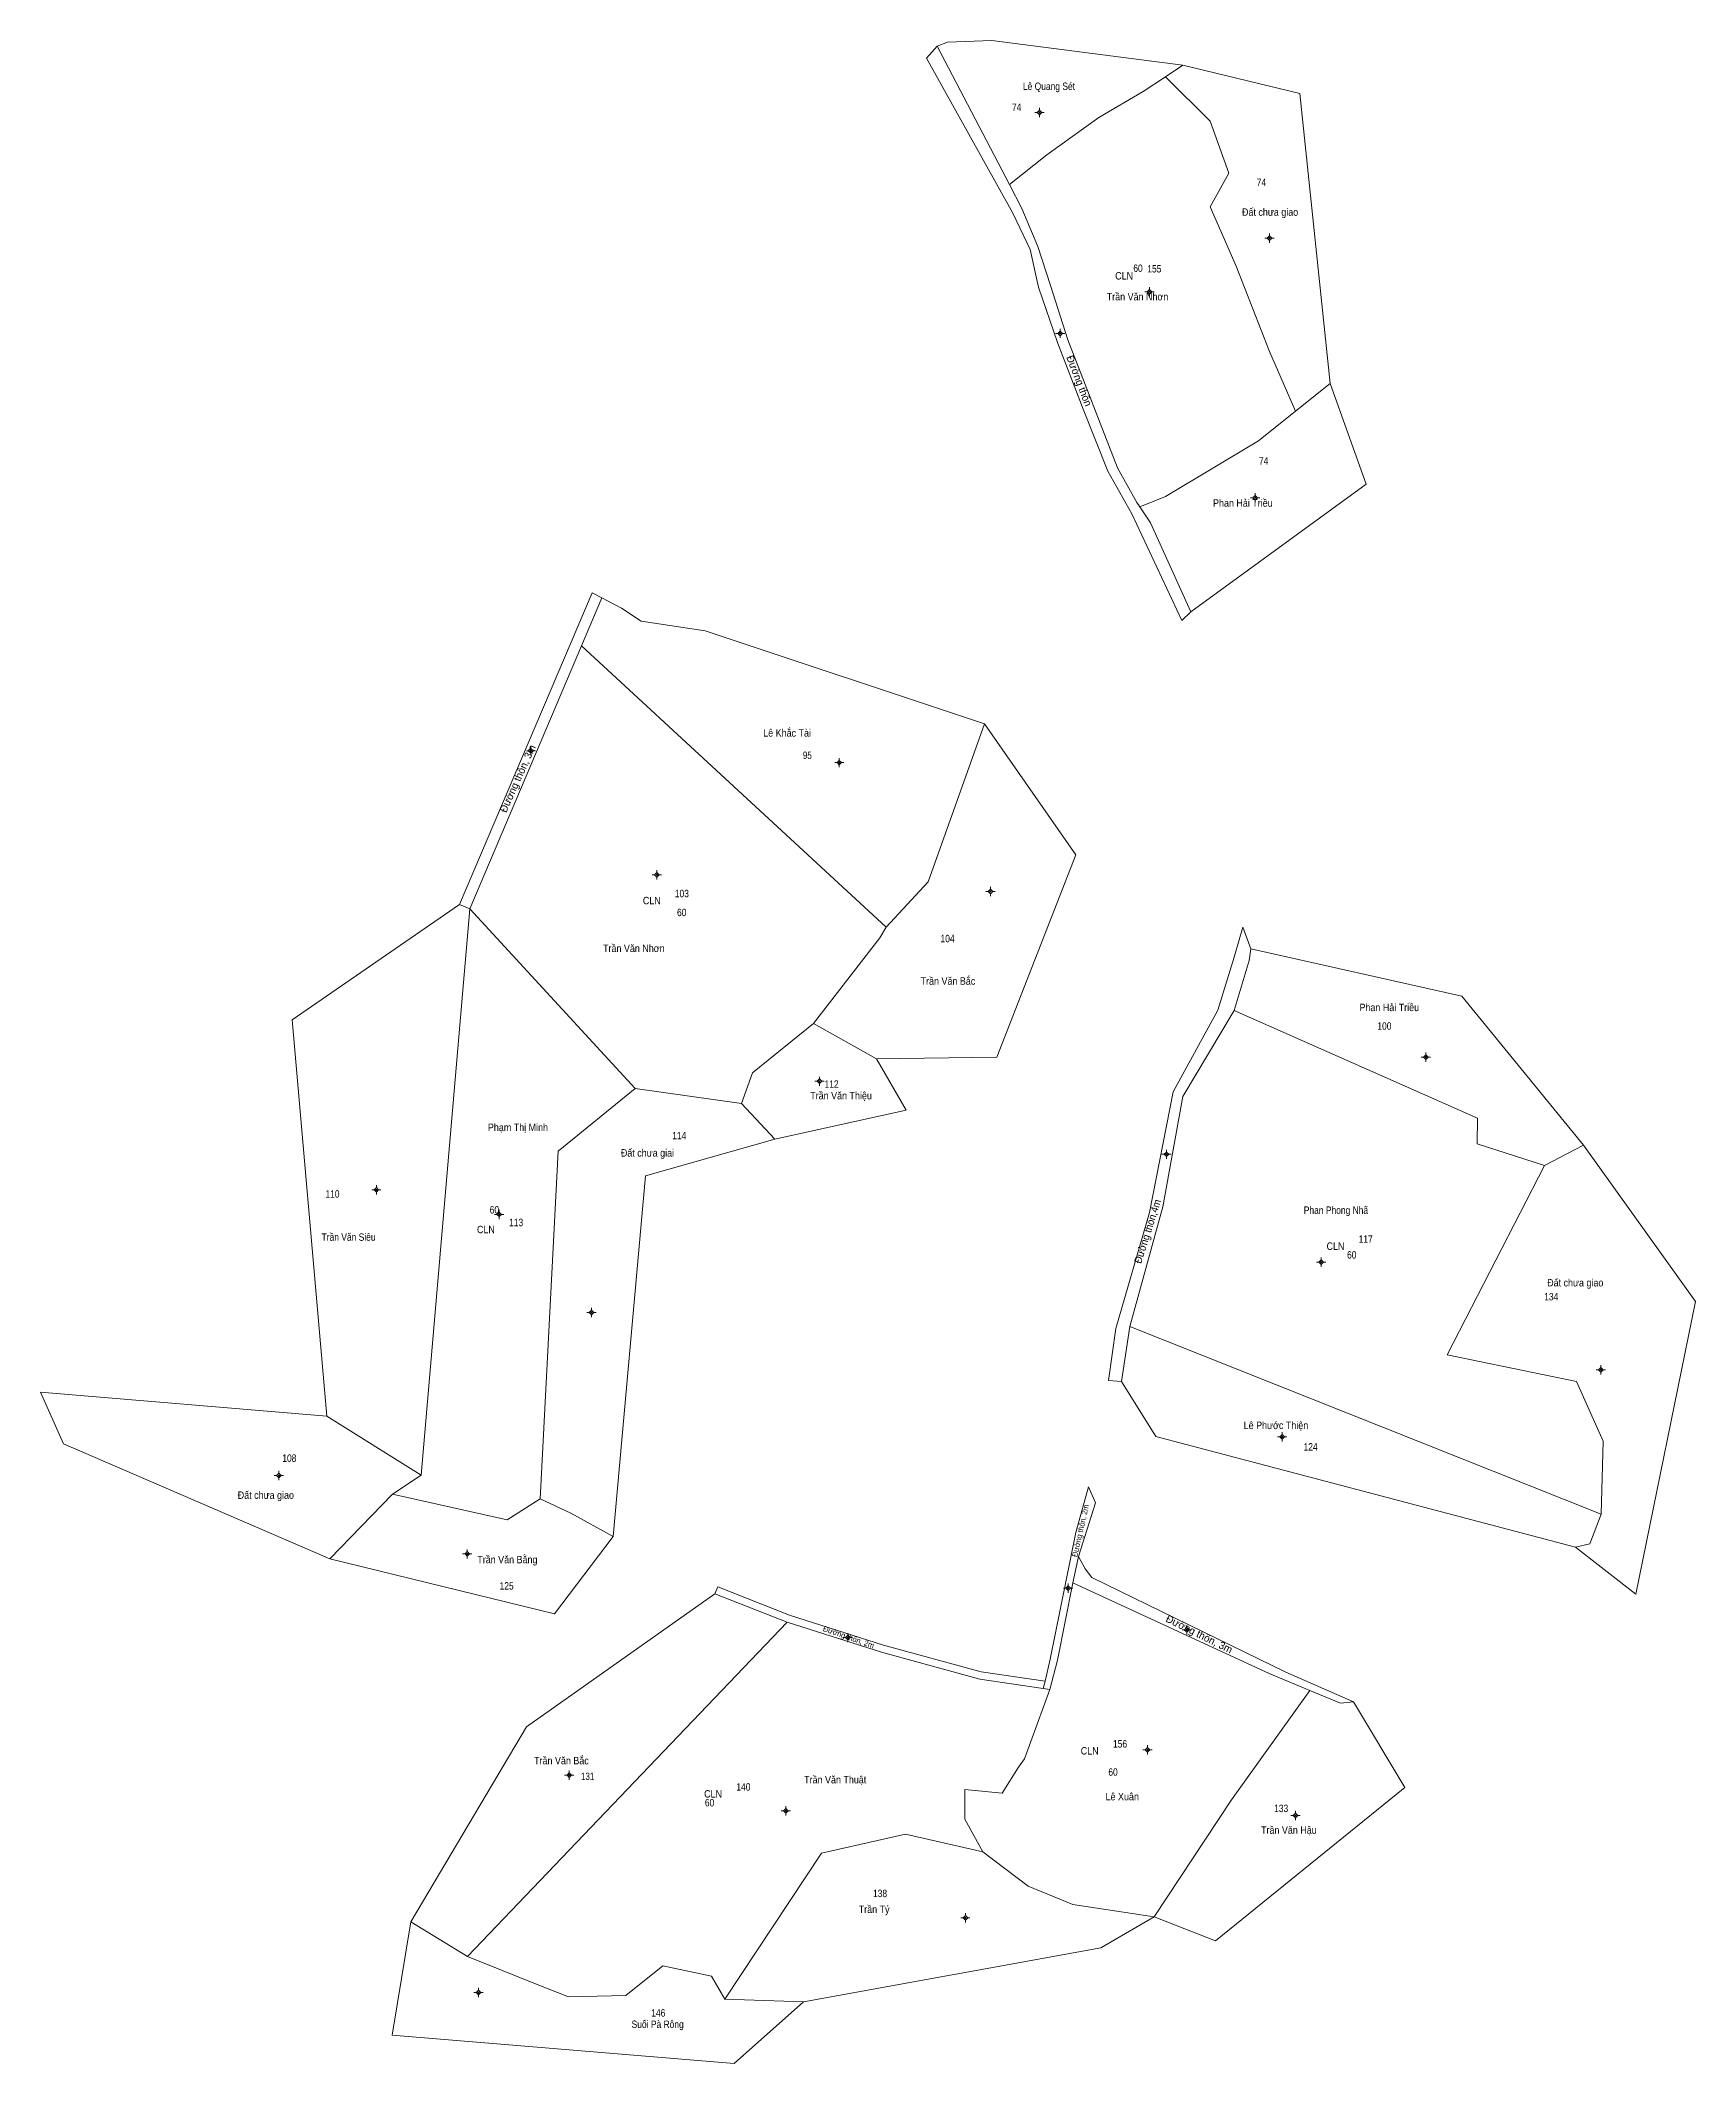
# Model space of a CAD drawing. Header units: metres. Extents: x 537114 to 539413, y 1847369 to 1850045.
# Drawn here: x 538186 to 538632, y 1848000 to 1848545 of the extents above; entities that cross this region are included whole.
import ezdxf
from ezdxf.enums import TextEntityAlignment as Align

# ---------------------------------------------------------------- set-up
doc = ezdxf.new("R2010")
doc.units = ezdxf.units.M
doc.header["$LTSCALE"] = 0.8
for name, color, linetype in [('1', 7, 'Continuous'), ('2', 7, 'Continuous'), ('3', 7, 'Continuous'), ('4', 7, 'Continuous')]:
    doc.layers.add(name, color=color, linetype=linetype)
for name, color, linetype, lineweight in [('11', 7, 'Continuous', 13), ('22', 7, 'Continuous', 13), ('5', 7, 'Continuous', 13)]:
    doc.layers.add(name, color=color, linetype=linetype, lineweight=lineweight)

msp = doc.modelspace()

# ---------------------------------------------------------------- hatches: boundary and pattern name
at = {"layer": '11'}
for points in [[(538455.2297, 1848525.35, 1), (538454.9297, 1848525.35, 1)], [(538517.0897, 1848491.54, 1), (538516.7897, 1848491.54, 1)], [(538484.7998, 1848477.11, 1), (538484.4997, 1848477.11, 1)], [(538460.7598, 1848465.92, 1), (538460.4598, 1848465.92, 1)], [(538513.2798, 1848421.68, 1), (538512.9798, 1848421.68, 1)], [(538318.3497, 1848353.54, 1), (538318.0497, 1848353.54, 1)], [(538401.3298, 1848350.37, 1), (538401.0298, 1848350.37, 1)], [(538352.2398, 1848320.2, 1), (538351.9398, 1848320.2, 1)], [(538441.9998, 1848315.71, 1), (538441.6998, 1848315.71, 1)], [(538559.1898, 1848271.1, 1), (538558.8897, 1848271.1, 1)], [(538395.9697, 1848264.6, 1), (538395.6697, 1848264.6, 1)], [(538489.3998, 1848244.95, 1), (538489.0998, 1848244.95, 1)], [(538276.7297, 1848235.36, 1), (538276.4297, 1848235.36, 1)], [(538309.7798, 1848228.79, 1), (538309.4798, 1848228.79, 1)], [(538531.0098, 1848215.9, 1), (538530.7098, 1848215.9, 1)], [(538334.6298, 1848202.37, 1), (538334.3298, 1848202.37, 1)], [(538606.2798, 1848186.98, 1), (538605.9798, 1848186.98, 1)], [(538520.5198, 1848168.9, 1), (538520.2198, 1848168.9, 1)], [(538250.4998, 1848158.47, 1), (538250.1998, 1848158.47, 1)], [(538301.2098, 1848137.38, 1), (538300.9098, 1848137.38, 1)], [(538462.8998, 1848128.19, 1), (538462.5998, 1848128.19, 1)], [(538403.6198, 1848114.86, 1), (538403.3198, 1848114.86, 1)], [(538494.8598, 1848116.96, 1), (538494.5598, 1848116.96, 1)], [(538484.2897, 1848084.67, 1), (538483.9897, 1848084.67, 1)], [(538328.6597, 1848077.86, 1), (538328.3597, 1848077.86, 1)], [(538386.9498, 1848068.26, 1), (538386.6498, 1848068.26, 1)], [(538524.0997, 1848066.97, 1), (538523.7997, 1848066.97, 1)], [(538435.2498, 1848039.42, 1), (538434.9498, 1848039.42, 1)], [(538304.2098, 1848019.32, 1), (538303.9098, 1848019.32, 1)]]:
    msp.add_hatch(color=256, dxfattribs=at).paths.add_polyline_path(points)

# ---------------------------------------------------------------- linework, layer by layer
for p, q in [((538455.08, 1848526.6), (538455.08, 1848525.97)), ((538454.45, 1848525.35), (538453.83, 1848525.35)), ((538455.08, 1848524.73), (538455.08, 1848524.1)), ((538456.33, 1848525.35), (538455.7, 1848525.35)), ((538516.31, 1848491.54), (538515.69, 1848491.54)), ((538516.94, 1848492.79), (538516.94, 1848492.17)), ((538516.94, 1848490.91), (538516.94, 1848490.29)), ((538518.19, 1848491.54), (538517.56, 1848491.54)), ((538484.03, 1848477.11), (538483.4, 1848477.11)), ((538484.65, 1848478.36), (538484.65, 1848477.73)), ((538485.9, 1848477.11), (538485.27, 1848477.11)), ((538484.65, 1848476.49), (538484.65, 1848475.86)), ((538459.99, 1848465.92), (538459.36, 1848465.92)), ((538460.61, 1848467.17), (538460.61, 1848466.55)), ((538461.86, 1848465.92), (538461.23, 1848465.92)), ((538460.61, 1848465.29), (538460.61, 1848464.67)), ((538513.13, 1848422.93), (538513.13, 1848422.31)), ((538512.51, 1848421.68), (538511.88, 1848421.68)), ((538513.13, 1848421.05), (538513.13, 1848420.43)), ((538514.38, 1848421.68), (538513.75, 1848421.68)), ((538317.57, 1848353.54), (538316.95, 1848353.54)), ((538318.2, 1848354.79), (538318.2, 1848354.17)), ((538318.2, 1848352.91), (538318.2, 1848352.29)), ((538319.45, 1848353.54), (538318.82, 1848353.54)), ((538401.18, 1848351.62), (538401.18, 1848350.99)), ((538400.56, 1848350.37), (538399.93, 1848350.37)), ((538401.18, 1848349.75), (538401.18, 1848349.12)), ((538402.43, 1848350.37), (538401.81, 1848350.37)), ((538351.47, 1848320.2), (538350.84, 1848320.2)), ((538352.09, 1848321.45), (538352.09, 1848320.83)), ((538352.09, 1848319.57), (538352.09, 1848318.95)), ((538353.34, 1848320.2), (538352.71, 1848320.2)), ((538441.23, 1848315.71), (538440.6, 1848315.71)), ((538441.85, 1848316.96), (538441.85, 1848316.33)), ((538441.85, 1848315.09), (538441.85, 1848314.46)), ((538443.1, 1848315.71), (538442.47, 1848315.71)), ((538558.41, 1848271.1), (538557.79, 1848271.1)), ((538559.04, 1848272.35), (538559.04, 1848271.73)), ((538559.04, 1848270.47), (538559.04, 1848269.85)), ((538560.29, 1848271.1), (538559.67, 1848271.1)), ((538395.19, 1848264.6), (538394.57, 1848264.6)), ((538395.82, 1848265.85), (538395.82, 1848265.23)), ((538397.07, 1848264.6), (538396.44, 1848264.6)), ((538395.82, 1848263.97), (538395.82, 1848263.35)), ((538488.63, 1848244.95), (538488, 1848244.95)), ((538489.25, 1848246.2), (538489.25, 1848245.57)), ((538489.25, 1848244.33), (538489.25, 1848243.7)), ((538490.5, 1848244.95), (538489.87, 1848244.95)), ((538275.95, 1848235.36), (538275.33, 1848235.36)), ((538276.58, 1848236.61), (538276.58, 1848235.99)), ((538276.58, 1848234.73), (538276.58, 1848234.11)), ((538277.83, 1848235.36), (538277.2, 1848235.36)), ((538309.01, 1848228.79), (538308.38, 1848228.79)), ((538309.63, 1848230.04), (538309.63, 1848229.41)), ((538309.63, 1848228.17), (538309.63, 1848227.54)), ((538310.88, 1848228.79), (538310.25, 1848228.79)), ((538530.23, 1848215.9), (538529.61, 1848215.9)), ((538530.86, 1848217.15), (538530.86, 1848216.53)), ((538530.86, 1848215.27), (538530.86, 1848214.65)), ((538532.11, 1848215.9), (538531.49, 1848215.9)), ((538333.85, 1848202.37), (538333.23, 1848202.37)), ((538334.48, 1848203.62), (538334.48, 1848202.99)), ((538334.48, 1848201.75), (538334.48, 1848201.12)), ((538335.73, 1848202.37), (538335.11, 1848202.37)), ((538606.13, 1848188.23), (538606.13, 1848187.61)), ((538605.51, 1848186.98), (538604.88, 1848186.98)), ((538606.13, 1848186.35), (538606.13, 1848185.73)), ((538607.38, 1848186.98), (538606.75, 1848186.98)), ((538519.75, 1848168.9), (538519.12, 1848168.9)), ((538520.37, 1848170.15), (538520.37, 1848169.53)), ((538520.37, 1848168.27), (538520.37, 1848167.65)), ((538521.62, 1848168.9), (538520.99, 1848168.9)), ((538249.73, 1848158.47), (538249.1, 1848158.47)), ((538250.35, 1848159.72), (538250.35, 1848159.09)), ((538250.35, 1848157.85), (538250.35, 1848157.22)), ((538251.6, 1848158.47), (538250.97, 1848158.47)), ((538300.44, 1848137.38), (538299.81, 1848137.38)), ((538301.06, 1848138.63), (538301.06, 1848138.01)), ((538301.06, 1848136.75), (538301.06, 1848136.13)), ((538302.31, 1848137.38), (538301.69, 1848137.38)), ((538462.13, 1848128.19), (538461.5, 1848128.19)), ((538462.75, 1848129.44), (538462.75, 1848128.81)), ((538464, 1848128.19), (538463.37, 1848128.19)), ((538462.75, 1848127.57), (538462.75, 1848126.94)), ((538494.71, 1848118.21), (538494.71, 1848117.59)), ((538402.85, 1848114.86), (538402.22, 1848114.86)), ((538403.47, 1848116.11), (538403.47, 1848115.49)), ((538403.47, 1848114.23), (538403.47, 1848113.61)), ((538404.72, 1848114.86), (538404.09, 1848114.86)), ((538494.09, 1848116.96), (538493.46, 1848116.96)), ((538494.71, 1848116.33), (538494.71, 1848115.71)), ((538495.96, 1848116.96), (538495.33, 1848116.96)), ((538483.51, 1848084.67), (538482.89, 1848084.67)), ((538484.14, 1848085.92), (538484.14, 1848085.29)), ((538485.39, 1848084.67), (538484.77, 1848084.67)), ((538328.51, 1848079.11), (538328.51, 1848078.49)), ((538484.14, 1848084.05), (538484.14, 1848083.42)), ((538327.89, 1848077.86), (538327.26, 1848077.86)), ((538328.51, 1848077.23), (538328.51, 1848076.61)), ((538329.76, 1848077.86), (538329.13, 1848077.86)), ((538386.18, 1848068.26), (538385.55, 1848068.26)), ((538386.8, 1848069.51), (538386.8, 1848068.89)), ((538388.05, 1848068.26), (538387.43, 1848068.26)), ((538523.95, 1848068.22), (538523.95, 1848067.59)), ((538386.8, 1848067.63), (538386.8, 1848067.01)), ((538523.32, 1848066.97), (538522.7, 1848066.97)), ((538523.95, 1848066.35), (538523.95, 1848065.72)), ((538525.2, 1848066.97), (538524.57, 1848066.97)), ((538434.47, 1848039.42), (538433.85, 1848039.42)), ((538435.1, 1848040.67), (538435.1, 1848040.05)), ((538435.1, 1848038.79), (538435.1, 1848038.17)), ((538436.35, 1848039.42), (538435.73, 1848039.42)), ((538303.44, 1848019.32), (538302.81, 1848019.32)), ((538304.06, 1848020.57), (538304.06, 1848019.95)), ((538305.31, 1848019.32), (538304.69, 1848019.32)), ((538304.06, 1848018.69), (538304.06, 1848018.07))]:
    msp.add_line(p, q, dxfattribs=at)
for points in [[(538455.08, 1848525.97), (538454.45, 1848525.35), (538455.08, 1848524.73), (538455.7, 1848525.35)], [(538516.94, 1848492.17), (538516.31, 1848491.54), (538516.94, 1848490.91), (538517.56, 1848491.54)], [(538484.65, 1848477.73), (538484.03, 1848477.11), (538484.65, 1848476.49), (538485.27, 1848477.11)], [(538460.61, 1848466.55), (538459.99, 1848465.92), (538460.61, 1848465.29), (538461.23, 1848465.92)], [(538513.13, 1848422.31), (538512.51, 1848421.68), (538513.13, 1848421.05), (538513.75, 1848421.68)], [(538318.2, 1848354.17), (538317.57, 1848353.54), (538318.2, 1848352.91), (538318.82, 1848353.54)], [(538401.18, 1848350.99), (538400.56, 1848350.37), (538401.18, 1848349.75), (538401.81, 1848350.37)], [(538352.09, 1848320.83), (538351.47, 1848320.2), (538352.09, 1848319.57), (538352.71, 1848320.2)], [(538441.85, 1848316.33), (538441.23, 1848315.71), (538441.85, 1848315.09), (538442.47, 1848315.71)], [(538559.04, 1848271.73), (538558.41, 1848271.1), (538559.04, 1848270.47), (538559.67, 1848271.1)], [(538395.82, 1848265.23), (538395.19, 1848264.6), (538395.82, 1848263.97), (538396.44, 1848264.6)], [(538489.25, 1848245.57), (538488.63, 1848244.95), (538489.25, 1848244.33), (538489.87, 1848244.95)], [(538276.58, 1848235.99), (538275.95, 1848235.36), (538276.58, 1848234.73), (538277.2, 1848235.36)], [(538309.63, 1848229.41), (538309.01, 1848228.79), (538309.63, 1848228.17), (538310.25, 1848228.79)], [(538530.86, 1848216.53), (538530.23, 1848215.9), (538530.86, 1848215.27), (538531.49, 1848215.9)], [(538334.48, 1848202.99), (538333.85, 1848202.37), (538334.48, 1848201.75), (538335.11, 1848202.37)], [(538606.13, 1848187.61), (538605.51, 1848186.98), (538606.13, 1848186.35), (538606.75, 1848186.98)], [(538520.37, 1848169.53), (538519.75, 1848168.9), (538520.37, 1848168.27), (538520.99, 1848168.9)], [(538250.35, 1848159.09), (538249.73, 1848158.47), (538250.35, 1848157.85), (538250.97, 1848158.47)], [(538301.06, 1848138.01), (538300.44, 1848137.38), (538301.06, 1848136.75), (538301.69, 1848137.38)], [(538462.75, 1848128.81), (538462.13, 1848128.19), (538462.75, 1848127.57), (538463.37, 1848128.19)], [(538494.71, 1848117.59), (538494.09, 1848116.96), (538494.71, 1848116.33), (538495.33, 1848116.96)], [(538403.47, 1848115.49), (538402.85, 1848114.86), (538403.47, 1848114.23), (538404.09, 1848114.86)], [(538484.14, 1848085.29), (538483.51, 1848084.67), (538484.14, 1848084.05), (538484.77, 1848084.67)], [(538328.51, 1848078.49), (538327.89, 1848077.86), (538328.51, 1848077.23), (538329.13, 1848077.86)], [(538386.8, 1848068.89), (538386.18, 1848068.26), (538386.8, 1848067.63), (538387.43, 1848068.26)], [(538523.95, 1848067.59), (538523.32, 1848066.97), (538523.95, 1848066.35), (538524.57, 1848066.97)], [(538435.1, 1848040.05), (538434.47, 1848039.42), (538435.1, 1848038.79), (538435.73, 1848039.42)], [(538304.06, 1848019.95), (538303.44, 1848019.32), (538304.06, 1848018.69), (538304.69, 1848019.32)]]:
    msp.add_lwpolyline(points, close=True, dxfattribs=at)
for centre in [(538455.0797, 1848525.35), (538516.9397, 1848491.54), (538484.6497, 1848477.11), (538460.6098, 1848465.92), (538513.1298, 1848421.68), (538318.1997, 1848353.54), (538401.1798, 1848350.37), (538352.0898, 1848320.2), (538441.8498, 1848315.71), (538559.0397, 1848271.1), (538395.8197, 1848264.6), (538489.2498, 1848244.95), (538276.5797, 1848235.36), (538309.6298, 1848228.79), (538530.8598, 1848215.9), (538334.4798, 1848202.37), (538606.1298, 1848186.98), (538520.3698, 1848168.9), (538250.3498, 1848158.47), (538301.0598, 1848137.38), (538462.7498, 1848128.19), (538403.4698, 1848114.86), (538494.7098, 1848116.96), (538484.1397, 1848084.67), (538328.5097, 1848077.86), (538386.7998, 1848068.26), (538523.9497, 1848066.97), (538435.0998, 1848039.42), (538304.0598, 1848019.32)]:
    msp.add_circle(centre, 0.15, dxfattribs=at)
at = {"layer": '22'}
for p, q in [((538427.54, 1848543.2), (538446.94, 1848505.95)), ((538331.82, 1848381.8), (538337.29, 1848394.69)), ((538301.76, 1848311), (538331.82, 1848381.8)), ((538299, 1848312.17), (538301.76, 1848311)), ((538477.16, 1848183.79), (538479.38, 1848198.62)), ((538456.08, 1848101.19), (538456.54, 1848103.14)), ((538457.84, 1848100.91), (538456.08, 1848101.19))]:
    msp.add_line(p, q, dxfattribs=at)
for points in [[(538427.54, 1848543.2), (538424.66, 1848539.94), (538447.87, 1848498.28), (538452.51, 1848488.53), (538454.82, 1848478.32), (538459.9, 1848463.48), (538466.85, 1848445.52), (538473.47, 1848428.84), (538479.9, 1848417.31), (538493.38, 1848388.63), (538495.77, 1848390.96)], [(538446.94, 1848505.95), (538450.28, 1848499.55), (538454.59, 1848489.33), (538458.06, 1848478.81), (538462.71, 1848464.15), (538476.02, 1848429.75), (538481.26, 1848420.36), (538482.03, 1848419.22)], [(538482.03, 1848419.22), (538484.91, 1848414.94), (538495.77, 1848390.96)], [(538299, 1848312.17), (538334.63, 1848396.09), (538337.29, 1848394.69)], [(538511.96, 1848300.28), (538509.78, 1848306.11), (538507.47, 1848298.02), (538503.02, 1848283.78), (538491, 1848261.76), (538484.62, 1848229.29), (538475.62, 1848198.09), (538473.61, 1848184.04), (538477.16, 1848183.79)], [(538511.96, 1848300.28), (538511.5, 1848297.12), (538507.47, 1848283.7)], [(538507.47, 1848283.7), (538493.63, 1848260.51), (538488.24, 1848230.78), (538479.38, 1848198.62)], [(538465.52, 1848136.68), (538470.12, 1848151.12), (538468.21, 1848155.47), (538464.8, 1848143.13), (538457.95, 1848109.09), (538456.54, 1848103.14)], [(538539.56, 1848097.62), (538521.31, 1848105.6), (538469.16, 1848131.07), (538467.31, 1848133.41), (538465.52, 1848136.68)], [(538456.54, 1848103.14), (538439.4, 1848105.67), (538413.09, 1848112.87), (538387.8, 1848120.88), (538368.45, 1848128.54), (538367.71, 1848126.68), (538387.13, 1848118.99)], [(538463.99, 1848129.58), (538459.86, 1848108.8), (538457.84, 1848100.91)], [(538463.99, 1848129.58), (538516.85, 1848105.22), (538527.85, 1848100.66)], [(538456.08, 1848101.19), (538438.99, 1848103.71), (538412.51, 1848110.95), (538387.13, 1848118.99)], [(538527.85, 1848100.66), (538536.08, 1848097.24), (538539.56, 1848097.62)]]:
    msp.add_lwpolyline(points, dxfattribs=at)
at = {"layer": '5'}
for p, q in [((538489, 1848535), (538493.6, 1848538.07)), ((538524, 1848445), (538533.26, 1848452.41)), ((538331.82, 1848381.8), (538413.83, 1848306.05)), ((538288.61, 1848158.56), (538301.76, 1848311)), ((538301.76, 1848311), (538346.27, 1848262.65)), ((538394.2, 1848280.16), (538411.18, 1848270.61)), ((538346.27, 1848262.65), (538374.82, 1848258.6)), ((538374.82, 1848258.6), (538383.86, 1848249.05)), ((538590.93, 1848241.92), (538601.49, 1848247.4)), ((538606.24, 1848148.11), (538479.38, 1848198.62)), ((538263.22, 1848174.44), (538288.61, 1848158.56)), ((538280.96, 1848153.47), (538288.61, 1848158.56)), ((538264.07, 1848136.03), (538280.96, 1848153.47)), ((538463.99, 1848129.58), (538465.52, 1848136.68)), ((538387.13, 1848118.99), (538301.07, 1848029.03)), ((538301.07, 1848029.03), (538285.87, 1848038.4)), ((538370.37, 1848017.54), (538391.5, 1848016.85))]:
    msp.add_line(p, q, dxfattribs=at)
for points in [[(538493.6, 1848538.07), (538442.19, 1848544.75), (538430.31, 1848544.27), (538427.54, 1848543.2)], [(538493.6, 1848538.07), (538525.12, 1848530.48), (538533.26, 1848452.41)], [(538446.94, 1848505.95), (538457, 1848514), (538471, 1848524), (538483, 1848531), (538489, 1848535)], [(538489, 1848535), (538501, 1848523), (538506, 1848509), (538501, 1848500), (538508, 1848484), (538517, 1848461), (538524, 1848445)], [(538495.77, 1848390.96), (538543, 1848425.28), (538533.26, 1848452.41)], [(538524, 1848445), (538514, 1848437), (538489, 1848422), (538482.03, 1848419.22)], [(538440.23, 1848360.81), (538365.1, 1848385.86), (538347.87, 1848388.44), (538342.6, 1848391.91), (538337.29, 1848394.69)], [(538440.23, 1848360.81), (538464.82, 1848325.54), (538443.59, 1848271.12), (538411.18, 1848270.61)], [(538413.83, 1848306.05), (538425.07, 1848318.28), (538440.23, 1848360.81)], [(538263.22, 1848174.44), (538253.93, 1848281.17), (538299, 1848312.17)], [(538394.2, 1848280.16), (538412.04, 1848303.19), (538413.83, 1848306.05)], [(538511.96, 1848300.28), (538568.73, 1848287.55), (538601.49, 1848247.4)], [(538590.93, 1848241.92), (538572.81, 1848247.75), (538572.95, 1848254.7), (538507.47, 1848283.7)], [(538374.82, 1848258.6), (538377.82, 1848266.86), (538394.2, 1848280.16)], [(538411.18, 1848270.61), (538419.14, 1848256.79), (538383.86, 1848249.05)], [(538320.68, 1848152.23), (538325.47, 1848245.8), (538346.27, 1848262.65)], [(538383.86, 1848249.05), (538349, 1848239.13), (538340.3, 1848142.09)], [(538601.49, 1848247.4), (538631.62, 1848205.31), (538615.51, 1848126.55), (538599.32, 1848139.19)], [(538606.24, 1848148.11), (538606.78, 1848167.75), (538599.61, 1848183.84), (538564.79, 1848191.01), (538590.93, 1848241.92)], [(538599.32, 1848139.19), (538486.4, 1848168.99), (538477.16, 1848183.79)], [(538263.22, 1848174.44), (538186.18, 1848180.91), (538192.38, 1848167.06), (538264.07, 1848136.03)], [(538320.68, 1848152.23), (538311.76, 1848146.58), (538280.96, 1848153.47)], [(538340.3, 1848142.09), (538328.9, 1848148.39), (538320.68, 1848152.23)], [(538606.24, 1848148.11), (538603.16, 1848140.12), (538599.32, 1848139.19)], [(538264.07, 1848136.03), (538324.52, 1848121.3), (538340.3, 1848142.09)], [(538285.87, 1848038.4), (538316.96, 1848090.87), (538367.71, 1848126.68)], [(538439.83, 1848057.25), (538435, 1848066), (538435, 1848074), (538445, 1848073), (538449.44, 1848079.99), (538450.99, 1848082.21), (538457.84, 1848100.91)], [(538485.91, 1848039.76), (538506.76, 1848071.22), (538527.85, 1848100.66)], [(538485.91, 1848039.76), (538502.43, 1848033.28), (538553.34, 1848074.57), (538539.56, 1848097.62)], [(538370.37, 1848017.54), (538396.42, 1848056.87), (538419, 1848062), (538439.83, 1848057.25)], [(538439.83, 1848057.25), (538452, 1848048), (538464, 1848043), (538485.91, 1848039.76)], [(538285.87, 1848038.4), (538280.88, 1848007.9), (538372.92, 1848000.23), (538391.5, 1848016.85)], [(538391.5, 1848016.85), (538471.52, 1848031.33), (538485.91, 1848039.76)], [(538301.07, 1848029.03), (538319.45, 1848021.68), (538328.26, 1848018.16), (538343.73, 1848018.51), (538353.72, 1848026.52), (538366.79, 1848023.77), (538370.37, 1848017.54)]]:
    msp.add_lwpolyline(points, dxfattribs=at)

# ---------------------------------------------------------------- texts
at = {"layer": '1'}
for s, width, p in [('Lê Quang Sét', 0.85, (538457.605, 1848531.42)), ('Đất chưa giao', 0.9, (538517.12, 1848497.56)), ('Trần Văn Nhơn', 0.9, (538481.435, 1848474.79)), ('Phan Hải Triều', 0.9, (538509.785, 1848419.25)), ('Lê Khắc Tài', 0.9, (538387.125, 1848357.37)), ('Trần Văn Nhơn', 0.9, (538345.875, 1848299.39)), ('Trần Văn Bắc', 0.9, (538430.42, 1848290.59)), ('Phan Hải Triều', 0.9, (538549.195, 1848283.49)), ('Trần Văn Thiệu', 0.9, (538401.65, 1848259.76)), ('Phạm Thị Minh', 0.9, (538314.695, 1848251.2)), ('Đất chưa giai', 0.9, (538349.55, 1848244.34)), ('Phan Phong Nhã', 0.85, (538534.845, 1848228.92)), ('Trần Văn Siêu', 0.85, (538269.105, 1848221.68)), ('Đất chưa giao', 0.9, (538599.25, 1848209.39)), ('Lê Phước Thiện', 0.9, (538518.7, 1848171)), ('Đất chưa giao', 0.9, (538246.84, 1848152.22)), ('Trần Văn Bằng', 0.9, (538311.845, 1848134.88)), ('Trần Văn Bắc', 0.9, (538326.39, 1848080.77)), ('Trần Văn Thuật', 0.9, (538400.08, 1848075.63)), ('Lê Xuân', 0.9, (538477.325, 1848071.08)), ('Trần Văn Hậu', 0.9, (538522.17, 1848062.06)), ('Trần Tý', 0.9, (538410.555, 1848040.73)), ('Suối Pà Rông', 0.85, (538352.295, 1848009.8))]:
    msp.add_text(s, height=2, dxfattribs=dict(at, width=width)).set_placement(p, align=Align.CENTER)
for s, rotation, p in [('Đường thôn', 291.04, (538464.808, 1848452.794)), ('Đường thôn, 3m', 65.773, (538315.5306, 1848345.6697)), ('Đường thôn, 3m', 333.48, (538497.6135, 1848114.9162))]:
    msp.add_text(s, height=2, rotation=rotation, dxfattribs=at).set_placement(p, align=Align.CENTER)
at = {"layer": '1', "width": 0.95}
for s, height, rotation, p in [('Đường thôn,4m', 2, 72.335, (538485.1017, 1848223.9166)), ('Đường thôn, 2m', 1.5, 77.355, (538466.8049, 1848143.4758)), ('Đường thôn, 2m', 1.5, 340.598, (538403.4509, 1848114.3014))]:
    msp.add_text(s, height=height, rotation=rotation, dxfattribs=at).set_placement(p, align=Align.CENTER)
at = {"layer": '2'}
for s, width, p in [('74', 0.85, (538448.91, 1848525.78)), ('74', 0.85, (538514.78, 1848505.55)), ('155', 0.85, (538485.965, 1848482.3)), ('74', 0.85, (538515.39, 1848430.59)), ('95', 0.8, (538392.57, 1848351.35)), ('103', 0.85, (538358.8, 1848314.14)), ('104', 0.85, (538430.315, 1848302.03)), ('100', 0.85, (538547.885, 1848278.48)), ('112', 0.85, (538399.1, 1848262.85)), ('114', 0.85, (538358.105, 1848249)), ('110', 0.85, (538264.775, 1848233.29)), ('113', 0.85, (538314.2, 1848225.61)), ('117', 0.85, (538542.85, 1848221.13)), ('134', 0.85, (538592.795, 1848205.64)), ('124', 0.85, (538528.015, 1848165.21)), ('108', 0.85, (538253.17, 1848162.18)), ('125', 0.85, (538311.635, 1848127.79)), ('131', 0.8, (538333.455, 1848076.54)), ('133  ', 0.85, (538520.74, 1848067.91)), ('138', 0.85, (538412.15, 1848045.02)), ('146', 0.85, (538352.46, 1848012.86))]:
    msp.add_text(s, height=2, dxfattribs=dict(at, width=width)).set_placement(p, align=Align.CENTER)
at = {"layer": '2', "width": 0.85}
for s, p in [('156', (538476.7249, 1848085.2798)), ('140', (538375.3699, 1848073.6898))]:
    msp.add_text(s, height=2, rotation=359.994, dxfattribs=at).set_placement(p, align=Align.CENTER)
at = {"layer": '3', "width": 0.9}
for p in [(538480.91, 1848480.41), (538353.79, 1848312.25), (538309.15, 1848223.72), (538537.8, 1848219.24)]:
    msp.add_text('CLN ', height=2, dxfattribs=at).set_placement(p, align=Align.RIGHT)
for p in [(538471.6398, 1848083.3994), (538370.2798, 1848071.8094)]:
    msp.add_text('CLN ', height=2, rotation=359.994, dxfattribs=at).set_placement(p, align=Align.RIGHT)
at = {"layer": '4', "width": 0.85}
for p in [(538481.57, 1848482.45), (538358.76, 1848309.05), (538308.35, 1848229.02), (538539.09, 1848216.89), (538474.85, 1848077.69), (538366.27, 1848069.45)]:
    msp.add_text('60', height=2, dxfattribs=at).set_placement(p, align=Align.CENTER)

doc.saveas('drawing.dxf')
